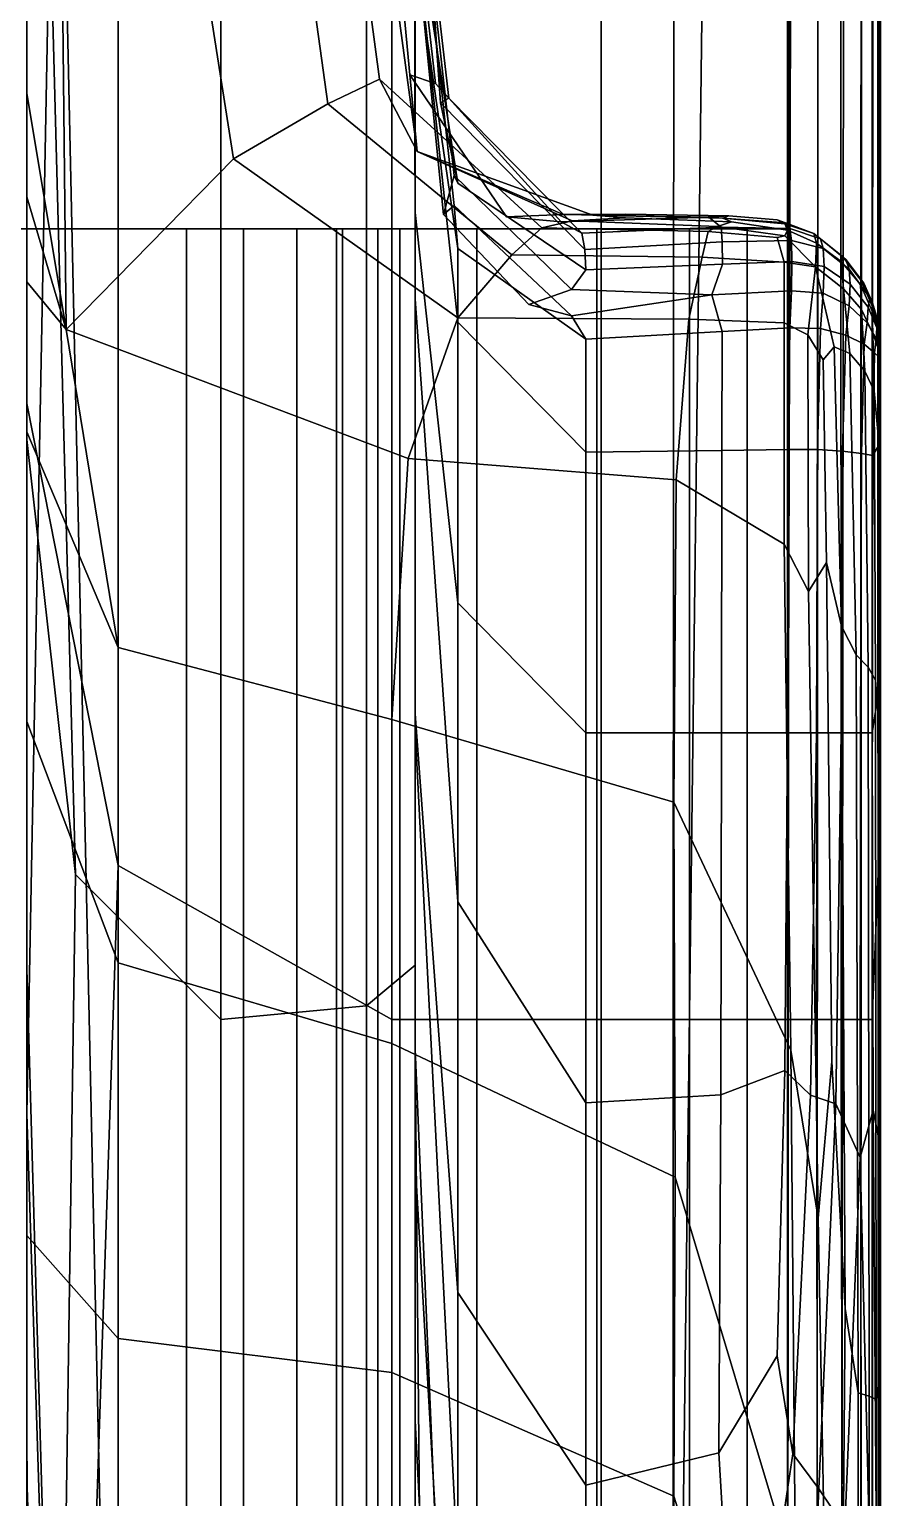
# Model space of a CAD drawing. Extents: x 0 to 405, y 0 to 52.
# Drawn here: x 402.352 to 405.094, y 13.198 to 17.926 of the extents above; entities that cross this region are included whole.
import ezdxf

# ---------------------------------------------------------------- set-up
doc = ezdxf.new("R2010")
doc.units = 0
doc.layers.add('COTAS', color=5, linetype='CONTINUOUS')

msp = doc.modelspace()

# ---------------------------------------------------------------- linework, layer by layer
at = {"layer": 'COTAS'}
for points in [[(403.5938, 17.2844, 3.1698), (403.5938, 32.2844, 3.1698), (404.1938, 32.2844, 3.1698), (404.1938, 17.2844, 3.1698)], [(403.5938, 17.2844, 3.1698), (403.5938, 32.2844, 3.1698), (404.1938, 32.2844, 3.1698), (404.1938, 17.2844, 3.1698)], [(404.7938, 17.2844, 3.1698), (404.1938, 17.2844, 3.1698), (404.1938, 32.2844, 3.1698), (404.7938, 32.2844, 3.1698)], [(404.7938, 17.2844, 3.1698), (404.1938, 17.2844, 3.1698), (404.1938, 32.2844, 3.1698), (404.7938, 32.2844, 3.1698)], [(403.5938, 16.3469, 13.0861), (403.5938, 29.7844, 13.1698), (403.5938, 29.9706, 12.1609), (403.5938, 24.144, 11.5937)], [(403.5938, 16.3469, 13.0861), (403.5938, 29.7844, 13.1698), (403.5938, 29.9706, 12.1609), (403.5938, 24.144, 11.5937)], [(404.7938, 16.3469, 13.0861), (404.7938, 24.144, 11.5937), (404.7938, 29.9706, 12.1609), (404.7938, 29.7844, 13.1698)], [(404.7938, 16.3469, 13.0861), (404.7938, 24.144, 11.5937), (404.7938, 29.9706, 12.1609), (404.7938, 29.7844, 13.1698)], [(403.5938, 12.2844, 13.1698), (404.1938, 12.2844, 13.1698), (404.1938, 29.7844, 13.1698), (403.5938, 29.7844, 13.1698)], [(403.5938, 12.2844, 13.1698), (404.1938, 12.2844, 13.1698), (404.1938, 29.7844, 13.1698), (403.5938, 29.7844, 13.1698)], [(404.7938, 12.2844, 13.1698), (404.7938, 29.7844, 13.1698), (404.1938, 29.7844, 13.1698), (404.1938, 12.2844, 13.1698)], [(404.7938, 12.2844, 13.1698), (404.7938, 29.7844, 13.1698), (404.1938, 29.7844, 13.1698), (404.1938, 12.2844, 13.1698)], [(403.5938, 16.3469, 13.0861), (403.5938, 24.144, 11.5937), (403.5938, 23.9777, 10.9008), (403.5938, 22.2669, 10.9258)], [(403.5938, 16.3469, 13.0861), (403.5938, 24.144, 11.5937), (403.5938, 23.9777, 10.9008), (403.5938, 22.2669, 10.9258)], [(404.7938, 16.3469, 13.0861), (404.7938, 22.2669, 10.9258), (404.7938, 23.9777, 10.9008), (404.7938, 24.144, 11.5937)], [(404.7938, 16.3469, 13.0861), (404.7938, 22.2669, 10.9258), (404.7938, 23.9777, 10.9008), (404.7938, 24.144, 11.5937)], [(403.5938, 19.7844, 3.1698), (403.5938, 16.1581, 8.4544), (403.5938, 21.946, 7.8649), (403.5938, 23.5451, 5.8559)], [(403.5938, 19.7844, 3.1698), (403.5938, 16.1581, 8.4544), (403.5938, 21.946, 7.8649), (403.5938, 23.5451, 5.8559)], [(403.5938, 16.3469, 13.0861), (403.5938, 22.2669, 10.9258), (403.5938, 23.4998, 10.243), (403.5938, 21.6599, 9.8619)], [(403.5938, 16.3469, 13.0861), (403.5938, 22.2669, 10.9258), (403.5938, 23.4998, 10.243), (403.5938, 21.6599, 9.8619)], [(404.7938, 19.7844, 3.1698), (404.7938, 23.5451, 5.8559), (404.7938, 21.946, 7.8649), (404.7938, 16.1581, 8.4544)], [(404.7938, 19.7844, 3.1698), (404.7938, 23.5451, 5.8559), (404.7938, 21.946, 7.8649), (404.7938, 16.1581, 8.4544)], [(404.7938, 16.3469, 13.0861), (404.7938, 21.6599, 9.8619), (404.7938, 23.4998, 10.243), (404.7938, 22.2669, 10.9258)], [(404.7938, 16.3469, 13.0861), (404.7938, 21.6599, 9.8619), (404.7938, 23.4998, 10.243), (404.7938, 22.2669, 10.9258)], [(403.5938, 16.3469, 13.0861), (403.5938, 21.6599, 9.8619), (403.5938, 21.946, 7.8649), (403.5938, 16.1581, 8.4544)], [(403.5938, 16.3469, 13.0861), (403.5938, 21.6599, 9.8619), (403.5938, 21.946, 7.8649), (403.5938, 16.1581, 8.4544)], [(404.7938, 16.3469, 13.0861), (404.7938, 16.1581, 8.4544), (404.7938, 21.946, 7.8649), (404.7938, 21.6599, 9.8619)], [(404.7938, 16.3469, 13.0861), (404.7938, 16.1581, 8.4544), (404.7938, 21.946, 7.8649), (404.7938, 21.6599, 9.8619)], [(405.0836, 20.7201, 0.1527), (405.0871, 10.4699, 0.2031), (405.067, 10.5137, 0.0698), (405.0669, 18.1492, 0.0667)], [(405.0836, 20.7201, 0.1527), (405.0938, 14.4342, 0.5198), (405.0938, 10.3386, 0.4031), (405.0871, 10.4699, 0.2031)], [(405.0836, 20.7201, 0.1527), (405.0938, 19.2342, 0.5882), (405.0938, 16.7217, 0.6365), (405.0938, 14.4342, 0.5198)], [(403.5936, 20.2902, 8.5611), (403.5938, 18.2551, 11.7101), (403.5938, 17.337, 12.1609), (403.5938, 17.0589, 11.6529)], [(403.5936, 20.2902, 8.5611), (403.5938, 17.0589, 11.6529), (403.5938, 15.7217, 11.9376), (403.5938, 15.6692, 11.2213)], [(403.5936, 20.2902, 8.5611), (403.5938, 15.6692, 11.2213), (403.5938, 14.2783, 11.1043), (403.5938, 14.6425, 10.1946)], [(403.5936, 20.2902, 8.5611), (403.5938, 14.6425, 10.1946), (403.5938, 13.445, 9.6609), (403.5938, 14.6338, 8.2843)], [(403.5936, 20.2902, 8.5611), (403.5938, 14.6338, 8.2843), (403.5938, 14.9134, 5.9631), (403.5938, 18.8321, 5.544)], [(403.5938, 19.7844, 3.1698), (403.5938, 12.2844, 3.1698), (403.5938, 10.6177, 4.8365), (403.5938, 11.5069, 5.8781)], [(403.5938, 19.7844, 3.1698), (403.5938, 11.5069, 5.8781), (403.5938, 10.841, 7.3365), (403.5938, 11.9385, 7.489)], [(403.5938, 19.7844, 3.1698), (403.5938, 11.9385, 7.489), (403.5938, 11.6743, 8.7798), (403.5938, 12.9652, 8.5157)], [(403.5938, 19.7844, 3.1698), (403.5938, 12.9652, 8.5157), (403.5938, 13.1177, 9.6132), (403.5938, 16.1581, 8.4544)], [(403.5938, 19.7844, 3.1698), (403.5938, 12.2844, 3.1698), (403.5938, 10.6177, 4.8365), (403.5938, 11.5069, 5.8781)], [(403.5938, 19.7844, 3.1698), (403.5938, 11.5069, 5.8781), (403.5938, 10.841, 7.3365), (403.5938, 11.9385, 7.489)], [(403.5938, 19.7844, 3.1698), (403.5938, 11.9385, 7.489), (403.5938, 11.6743, 8.7798), (403.5938, 12.9652, 8.5157)], [(403.5938, 19.7844, 3.1698), (403.5938, 12.9652, 8.5157), (403.5938, 13.1177, 9.6132), (403.5938, 16.1581, 8.4544)], [(404.7938, 19.7844, 3.1698), (404.7938, 16.1581, 8.4544), (404.7938, 13.1177, 9.6132), (404.7938, 12.9652, 8.5157)], [(404.7938, 19.7844, 3.1698), (404.7938, 12.9652, 8.5157), (404.7938, 11.6743, 8.7798), (404.7938, 11.9385, 7.489)], [(404.7938, 19.7844, 3.1698), (404.7938, 11.9385, 7.489), (404.7938, 10.841, 7.3365), (404.7938, 11.5069, 5.8781)], [(404.7938, 19.7844, 3.1698), (404.7938, 11.5069, 5.8781), (404.7938, 10.6177, 4.8365), (404.7938, 12.2844, 3.1698)], [(404.7938, 19.7844, 3.1698), (404.7938, 16.1581, 8.4544), (404.7938, 13.1177, 9.6132), (404.7938, 12.9652, 8.5157)], [(404.7938, 19.7844, 3.1698), (404.7938, 12.9652, 8.5157), (404.7938, 11.6743, 8.7798), (404.7938, 11.9385, 7.489)], [(404.7938, 19.7844, 3.1698), (404.7938, 11.9385, 7.489), (404.7938, 10.841, 7.3365), (404.7938, 11.5069, 5.8781)], [(404.7938, 19.7844, 3.1698), (404.7938, 11.5069, 5.8781), (404.7938, 10.6177, 4.8365), (404.7938, 12.2844, 3.1698)], [(403.6758, 17.6899, 13.3484), (403.5914, 18.938, 11.3232), (403.5844, 19.568, 10.4125), (403.5722, 19.1638, 11.127)], [(402.4397, 19.5093, -0.0621), (402.3438, 14.4342, 0.5198), (402.3438, 16.7217, 0.7698), (402.3438, 19.2175, 0.6504)], [(402.4397, 19.5093, -0.0621), (402.6375, 10.4699, -0.1052), (402.3438, 10.3386, 0.2698), (402.3438, 14.4342, 0.5198)], [(402.4397, 19.5093, -0.0621), (403.5188, 18.1697, -0.2235), (403.5188, 10.5137, -0.2302), (402.6375, 10.4699, -0.1052)], [(402.6375, 18.5535, 1.1212), (402.3438, 19.2175, 0.6504), (402.3438, 16.7217, 0.7698), (402.6375, 15.2342, 1.1448)], [(405.0894, 18.9113, 0.8513), (405.0871, 15.2342, 0.8365), (405.0938, 16.7217, 0.6365), (405.0938, 19.2342, 0.5882)], [(402.3948, 19.1705, 3.3423), (402.5, 15.2052, 3.3289), (402.3438, 16.6058, 3.8061), (402.3438, 18.4186, 3.8382)], [(402.3948, 19.1705, 3.3423), (402.9688, 18.4009, 3.1631), (402.9688, 14.7384, 3.1698), (402.5, 15.2052, 3.3289)], [(403.3127, 17.6868, 14.0403), (403.479, 17.7659, 13.871), (403.2896, 19.185, 11.6289), (403.1115, 19.1434, 11.7319)], [(403.6013, 17.5336, 14.1636), (403.377, 19.1864, 11.5642), (403.2896, 19.185, 11.6289), (403.479, 17.7659, 13.871)], [(403.6013, 17.5336, 14.1636), (403.5774, 17.7804, 13.6676), (403.4477, 19.1662, 11.5076), (403.377, 19.1864, 11.5642)], [(403.6596, 17.7526, 13.5963), (403.5031, 19.1269, 11.4546), (403.4477, 19.1662, 11.5076), (403.5774, 17.7804, 13.6676)], [(403.6758, 17.6899, 13.3484), (403.5722, 19.1638, 11.127), (403.5449, 19.0714, 11.4011), (403.7033, 17.7051, 13.5164)], [(403.3127, 17.6868, 14.0403), (403.1115, 19.1434, 11.7319), (402.7688, 19.0431, 11.9034), (403.0094, 17.5091, 14.3369)], [(403.6596, 17.7526, 13.5963), (403.7033, 17.7051, 13.5164), (403.5449, 19.0714, 11.4011), (403.5031, 19.1269, 11.4546)], [(404.5312, 19.0857, -0.2177), (404.425, 10.5137, -0.2235), (403.5188, 10.5137, -0.2302), (403.5188, 18.1697, -0.2235)], [(404.5312, 19.0857, -0.2177), (404.7977, 18.156, -0.2011), (404.7938, 10.5137, -0.2034), (404.425, 10.5137, -0.2235)], [(404.8928, 19.0766, -0.1629), (404.8871, 10.5137, -0.165), (404.7938, 10.5137, -0.2034), (404.7977, 18.156, -0.2011)], [(404.8928, 19.0766, -0.1629), (404.9737, 18.1545, -0.0943), (404.967, 10.5137, -0.1034), (404.8871, 10.5137, -0.165)], [(402.47, 16.9602, 14.8233), (403.0094, 17.5091, 14.3369), (402.7688, 19.0431, 11.9034), (402.45, 18.8698, 11.9654)], [(403.6758, 17.6899, 13.3484), (403.7313, 17.4315, 13.6175), (403.5938, 18.3155, 12.2284), (403.5914, 18.938, 11.3232)], [(402.47, 16.9602, 14.8233), (402.45, 18.8698, 11.9654), (402.3438, 18.6095, 11.7396), (402.3438, 17.7204, 12.7164)], [(405.0894, 18.9113, 0.8513), (405.0687, 18.3129, 0.9683), (405.067, 14.7384, 0.9698), (405.0871, 15.2342, 0.8365)], [(403.4375, 18.5087, 3.7583), (403.5938, 18.8321, 5.544), (403.5938, 14.9134, 5.9631), (403.4375, 14.7821, 3.8681)], [(405.0305, 18.7523, 1.0696), (404.9656, 18.3095, 1.1465), (404.967, 14.7384, 1.143), (405.0286, 14.7384, 1.0631)], [(405.0305, 18.7523, 1.0696), (405.0286, 14.7384, 1.0631), (405.067, 14.7384, 0.9698), (405.0687, 18.3129, 0.9683)], [(402.6375, 18.5535, 1.1212), (402.6375, 15.2342, 1.1448), (403.5188, 14.7384, 1.2698), (403.5188, 18.3321, 1.2782)], [(403.7198, 17.4555, 13.4672), (403.5938, 18.581, 11.7481), (403.5938, 18.3155, 12.2284), (403.7313, 17.4315, 13.6175)], [(403.7198, 17.4555, 13.4672), (403.6854, 17.3303, 13.5563), (403.5938, 18.2422, 12.1874), (403.5938, 18.581, 11.7481)], [(403.4375, 18.5087, 3.7583), (403.4375, 14.7821, 3.8681), (402.9688, 14.7384, 3.1698), (402.9688, 18.4009, 3.1631)], [(403.7198, 17.3587, 13.4271), (403.5938, 18.5129, 11.7207), (403.5938, 18.2422, 12.1874), (403.6854, 17.3303, 13.5563)], [(403.7198, 17.3587, 13.4271), (403.7313, 17.2209, 13.5281), (403.5938, 18.161, 12.1663), (403.5938, 18.5129, 11.7207)], [(404.4277, 18.3344, 1.2716), (403.5188, 18.3321, 1.2782), (403.5188, 14.7384, 1.2698), (404.425, 14.7384, 1.2631)], [(404.4277, 18.3344, 1.2716), (404.425, 14.7384, 1.2631), (404.7938, 14.7384, 1.243), (404.8045, 18.3413, 1.2521)], [(404.893, 18.3196, 1.2058), (404.8045, 18.3413, 1.2521), (404.7938, 14.7384, 1.243), (404.8871, 14.7384, 1.2046)], [(404.893, 18.3196, 1.2058), (404.8871, 14.7384, 1.2046), (404.967, 14.7384, 1.143), (404.9656, 18.3095, 1.1465)], [(403.7313, 16.9833, 13.4072), (403.5938, 18.2551, 11.7101), (403.5938, 18.161, 12.1663), (403.7313, 17.2209, 13.5281)], [(403.7313, 16.9833, 13.4072), (403.7313, 16.0802, 13.5176), (403.5938, 17.337, 12.1609), (403.5938, 18.2551, 11.7101)], [(405.0318, 18.1516, -0.0181), (405.0286, 10.5137, -0.0235), (404.967, 10.5137, -0.1034), (404.9737, 18.1545, -0.0943)], [(405.0318, 18.1516, -0.0181), (405.0669, 18.1492, 0.0667), (405.067, 10.5137, 0.0698), (405.0286, 10.5137, -0.0235)], [(403.6013, 17.5336, 14.1636), (404.0712, 17.3306, 14.4622), (403.889, 17.3225, 14.4082), (403.5774, 17.7804, 13.6676)], [(403.6596, 17.7526, 13.5963), (403.5774, 17.7804, 13.6676), (403.889, 17.3225, 14.4082), (404.0643, 17.3064, 14.3584)], [(403.3127, 17.6868, 14.0403), (403.9054, 17.1998, 14.8174), (404.0028, 17.2871, 14.6489), (403.479, 17.7659, 13.871)], [(403.6013, 17.5336, 14.1636), (403.479, 17.7659, 13.871), (404.0028, 17.2871, 14.6489), (404.0997, 17.3102, 14.5834)], [(403.6596, 17.7526, 13.5963), (404.0643, 17.3064, 14.3584), (404.1312, 17.2701, 14.2708), (403.7033, 17.7051, 13.5164)], [(402.47, 16.9602, 14.8233), (402.3438, 17.7204, 12.7164), (402.3438, 17.5322, 12.5658), (402.3438, 17.3867, 12.9727)], [(403.3127, 17.6868, 14.0403), (403.0094, 17.5091, 14.3369), (403.7313, 16.9978, 15.1481), (403.9054, 17.1998, 14.8174)], [(403.6758, 17.6899, 13.3484), (403.7033, 17.7051, 13.5164), (404.1312, 17.2701, 14.2708), (404.1406, 17.2175, 14.1747)], [(403.6758, 17.6899, 13.3484), (404.1406, 17.2175, 14.1747), (404.1438, 17.1524, 14.0996), (403.7313, 17.4315, 13.6175)], [(402.47, 16.9602, 14.8233), (403.5719, 16.5446, 15.5289), (403.7313, 16.9978, 15.1481), (403.0094, 17.5091, 14.3369)], [(403.6013, 17.5336, 14.1636), (404.0997, 17.3102, 14.5834), (404.2724, 17.3198, 14.5619), (404.1671, 17.3277, 14.5239)], [(403.6013, 17.5336, 14.1636), (404.1671, 17.3277, 14.5239), (404.2724, 17.3314, 14.5009), (404.0712, 17.3306, 14.4622)], [(403.7198, 17.4555, 13.4672), (404.0979, 17.0889, 14.0471), (403.9604, 17.0408, 14.0186), (403.6854, 17.3303, 13.5563)], [(403.7198, 17.4555, 13.4672), (403.7313, 17.4315, 13.6175), (404.1438, 17.1524, 14.0996), (404.0979, 17.0889, 14.0471)], [(402.47, 16.9602, 14.8233), (402.3438, 17.3867, 12.9727), (402.3438, 17.4195, 12.628), (402.3438, 17.1129, 13.2193)], [(403.7198, 17.3587, 13.4271), (403.6854, 17.3303, 13.5563), (403.9604, 17.0408, 14.0186), (404.0979, 17.0034, 14.008)], [(403.7198, 17.3587, 13.4271), (404.0979, 17.0034, 14.008), (404.1438, 16.9283, 13.9906), (403.7313, 17.2209, 13.5281)], [(403.7313, 15.1165, 13.3278), (403.5938, 17.0589, 11.6529), (403.5938, 17.337, 12.1609), (403.7313, 16.0802, 13.5176)], [(404.5406, 17.3217, 14.4449), (404.0643, 17.3064, 14.3584), (403.889, 17.3225, 14.4082), (404.0712, 17.3306, 14.4622)], [(404.5682, 17.2917, 14.638), (404.0997, 17.3102, 14.5834), (404.0028, 17.2871, 14.6489), (404.5377, 17.275, 14.6843)], [(404.5406, 17.3217, 14.4449), (404.5799, 17.2891, 14.3373), (404.1312, 17.2701, 14.2708), (404.0643, 17.3064, 14.3584)], [(404.5406, 17.3217, 14.4449), (404.0712, 17.3306, 14.4622), (404.2724, 17.3314, 14.5009), (404.6051, 17.3262, 14.5086)], [(404.5682, 17.2917, 14.638), (404.6134, 17.3061, 14.594), (404.2724, 17.3198, 14.5619), (404.0997, 17.3102, 14.5834)], [(404.585, 17.3186, 14.5455), (404.6051, 17.3262, 14.5086), (404.2724, 17.3314, 14.5009), (404.1671, 17.3277, 14.5239)], [(404.585, 17.3186, 14.5455), (404.1671, 17.3277, 14.5239), (404.2724, 17.3198, 14.5619), (404.6134, 17.3061, 14.594)], [(404.5406, 17.3217, 14.4449), (404.6051, 17.3262, 14.5086), (404.7604, 17.3135, 14.5009), (404.7872, 17.3033, 14.4573)], [(404.5406, 17.3217, 14.4449), (404.7872, 17.3033, 14.4573), (404.8009, 17.2846, 14.3887), (404.5799, 17.2891, 14.3373)], [(404.5682, 17.2917, 14.638), (404.7854, 17.2618, 14.6646), (404.7938, 17.2794, 14.5984), (404.6134, 17.3061, 14.594)], [(404.585, 17.3186, 14.5455), (404.7854, 17.2998, 14.533), (404.7604, 17.3135, 14.5009), (404.6051, 17.3262, 14.5086)], [(404.585, 17.3186, 14.5455), (404.6134, 17.3061, 14.594), (404.7938, 17.2794, 14.5984), (404.7854, 17.2998, 14.533)], [(404.8781, 17.2686, 14.486), (404.7872, 17.3033, 14.4573), (404.7604, 17.3135, 14.5009), (404.7854, 17.2998, 14.533)], [(402.8572, 17.2844, 1.2332), (402.8572, 12.2844, 1.2332), (393.2255, 12.2844, 1.2332), (393.2255, 17.2844, 1.2332)], [(402.8572, 17.2844, 2.4332), (393.2255, 17.2844, 2.4332), (393.2255, 12.2844, 2.4332), (402.8572, 12.2844, 2.4332)], [(402.8572, 17.2844, 2.4332), (393.2255, 17.2844, 2.4332), (393.2255, 12.2844, 2.4332), (402.8572, 12.2844, 2.4332)], [(402.8572, 17.2844, 1.2332), (402.8572, 12.2844, 1.2332), (393.2255, 12.2844, 1.2332), (393.2255, 17.2844, 1.2332)], [(400.4953, 17.2844, 2.4455), (403.0413, 17.2844, 2.4825), (403.1913, 17.2844, 1.9227), (400.5328, 17.2844, 1.8556)], [(400.4953, 17.2844, 2.4455), (403.0413, 17.2844, 2.4825), (403.1913, 17.2844, 1.9227), (400.5328, 17.2844, 1.8556)], [(400.5703, 17.2844, 1.2656), (400.5328, 17.2844, 1.8556), (403.1913, 17.2844, 1.9227), (403.3413, 17.2844, 1.3629)], [(400.5703, 17.2844, 1.2656), (400.5328, 17.2844, 1.8556), (403.1913, 17.2844, 1.9227), (403.3413, 17.2844, 1.3629)], [(402.8572, 17.2844, 1.2332), (403.3413, 17.2844, 1.3629), (403.3413, 12.2844, 1.3629), (402.8572, 12.2844, 1.2332)], [(402.8572, 17.2844, 2.4332), (402.8572, 12.2844, 2.4332), (403.0413, 12.2844, 2.4825), (403.0413, 17.2844, 2.4825)], [(403.2131, 17.2844, 2.5532), (403.5031, 17.2844, 2.051), (403.1913, 17.2844, 1.9227), (403.0413, 17.2844, 2.4825)], [(403.2131, 17.2844, 2.5532), (403.5031, 17.2844, 2.051), (403.1913, 17.2844, 1.9227), (403.0413, 17.2844, 2.4825)], [(403.2131, 17.2844, 2.5532), (403.0413, 17.2844, 2.4825), (403.0413, 12.2844, 2.4825), (403.2131, 12.2844, 2.5532)], [(403.793, 17.2844, 1.5488), (403.3413, 17.2844, 1.3629), (403.1913, 17.2844, 1.9227), (403.5031, 17.2844, 2.051)], [(403.793, 17.2844, 1.5488), (403.3413, 17.2844, 1.3629), (403.1913, 17.2844, 1.9227), (403.5031, 17.2844, 2.051)], [(403.2131, 17.2844, 2.5532), (403.3603, 17.2844, 2.6667), (403.7701, 17.2844, 2.2569), (403.5031, 17.2844, 2.051)], [(403.2131, 17.2844, 2.5532), (403.3603, 17.2844, 2.6667), (403.7701, 17.2844, 2.2569), (403.5031, 17.2844, 2.051)], [(403.2131, 17.2844, 2.5532), (403.2131, 12.2844, 2.5532), (403.3603, 12.2844, 2.6667), (403.3603, 17.2844, 2.6667)], [(403.793, 17.2844, 1.5488), (403.793, 12.2844, 1.5488), (403.3413, 12.2844, 1.3629), (403.3413, 17.2844, 1.3629)], [(403.4737, 17.2844, 2.8138), (403.9759, 17.2844, 2.5239), (403.7701, 17.2844, 2.2569), (403.3603, 17.2844, 2.6667)], [(403.4737, 17.2844, 2.8138), (403.9759, 17.2844, 2.5239), (403.7701, 17.2844, 2.2569), (403.3603, 17.2844, 2.6667)], [(403.4737, 17.2844, 2.8138), (403.3603, 17.2844, 2.6667), (403.3603, 12.2844, 2.6667), (403.4737, 12.2844, 2.8138)], [(403.4737, 17.2844, 2.8138), (403.5444, 17.2844, 2.9856), (404.1042, 17.2844, 2.8356), (403.9759, 17.2844, 2.5239)], [(403.4737, 17.2844, 2.8138), (403.5444, 17.2844, 2.9856), (404.1042, 17.2844, 2.8356), (403.9759, 17.2844, 2.5239)], [(403.4737, 17.2844, 2.8138), (403.4737, 12.2844, 2.8138), (403.5444, 12.2844, 2.9856), (403.5444, 17.2844, 2.9856)], [(403.793, 17.2844, 1.5488), (403.5031, 17.2844, 2.051), (403.7701, 17.2844, 2.2569), (404.1799, 17.2844, 1.8471)], [(403.793, 17.2844, 1.5488), (403.5031, 17.2844, 2.051), (403.7701, 17.2844, 2.2569), (404.1799, 17.2844, 1.8471)], [(403.5938, 17.2844, 3.1698), (404.1938, 17.2844, 3.1698), (404.1042, 17.2844, 2.8356), (403.5444, 17.2844, 2.9856)], [(403.5938, 17.2844, 3.1698), (404.1938, 17.2844, 3.1698), (404.1042, 17.2844, 2.8356), (403.5444, 17.2844, 2.9856)], [(403.5938, 17.2844, 3.1698), (403.5444, 17.2844, 2.9856), (403.5444, 12.2844, 2.9856), (403.5938, 12.2844, 3.1698)], [(404.4781, 17.2844, 2.2339), (404.1799, 17.2844, 1.8471), (403.7701, 17.2844, 2.2569), (403.9759, 17.2844, 2.5239)], [(404.4781, 17.2844, 2.2339), (404.1799, 17.2844, 1.8471), (403.7701, 17.2844, 2.2569), (403.9759, 17.2844, 2.5239)], [(403.793, 17.2844, 1.5488), (404.1799, 17.2844, 1.8471), (404.1799, 12.2844, 1.8471), (403.793, 12.2844, 1.5488)], [(404.5189, 17.193, 14.8237), (404.5377, 17.275, 14.6843), (404.0028, 17.2871, 14.6489), (403.9054, 17.1998, 14.8174)], [(404.4781, 17.2844, 2.2339), (403.9759, 17.2844, 2.5239), (404.1042, 17.2844, 2.8356), (404.664, 17.2844, 2.6856)], [(404.4781, 17.2844, 2.2339), (403.9759, 17.2844, 2.5239), (404.1042, 17.2844, 2.8356), (404.664, 17.2844, 2.6856)], [(404.7938, 17.2844, 3.1698), (404.664, 17.2844, 2.6856), (404.1042, 17.2844, 2.8356), (404.1938, 17.2844, 3.1698)], [(404.7938, 17.2844, 3.1698), (404.664, 17.2844, 2.6856), (404.1042, 17.2844, 2.8356), (404.1938, 17.2844, 3.1698)], [(404.5836, 17.2425, 14.2329), (404.1406, 17.2175, 14.1747), (404.1312, 17.2701, 14.2708), (404.5799, 17.2891, 14.3373)], [(404.4781, 17.2844, 2.2339), (404.4781, 12.2844, 2.2339), (404.1799, 12.2844, 1.8471), (404.1799, 17.2844, 1.8471)], [(404.4781, 17.2844, 2.2339), (404.664, 17.2844, 2.6856), (404.664, 12.2844, 2.6856), (404.4781, 12.2844, 2.2339)], [(404.5189, 17.193, 14.8237), (404.7827, 17.1766, 14.8194), (404.7604, 17.2562, 14.6991), (404.5377, 17.275, 14.6843)], [(404.5682, 17.2917, 14.638), (404.5377, 17.275, 14.6843), (404.7604, 17.2562, 14.6991), (404.7854, 17.2618, 14.6646)], [(404.5836, 17.2425, 14.2329), (404.5799, 17.2891, 14.3373), (404.8009, 17.2846, 14.3887), (404.8062, 17.2468, 14.3006)], [(404.7938, 17.2844, 3.1698), (404.7938, 12.2844, 3.1698), (404.664, 12.2844, 2.6856), (404.664, 17.2844, 2.6856)], [(404.8836, 17.1618, 14.7707), (404.7854, 17.2618, 14.6646), (404.7604, 17.2562, 14.6991), (404.7827, 17.1766, 14.8194)], [(404.8781, 17.2686, 14.486), (404.7854, 17.2998, 14.533), (404.7938, 17.2794, 14.5984), (404.8871, 17.2377, 14.5863)], [(404.8836, 17.1618, 14.7707), (404.8871, 17.2377, 14.5863), (404.7938, 17.2794, 14.5984), (404.7854, 17.2618, 14.6646)], [(404.8781, 17.2686, 14.486), (404.8995, 17.2517, 14.4237), (404.8009, 17.2846, 14.3887), (404.7872, 17.3033, 14.4573)], [(404.9089, 17.2207, 14.3602), (404.8062, 17.2468, 14.3006), (404.8009, 17.2846, 14.3887), (404.8995, 17.2517, 14.4237)], [(404.8781, 17.2686, 14.486), (404.8871, 17.2377, 14.5863), (404.967, 17.1787, 14.5693), (404.9705, 17.1947, 14.4874)], [(404.8781, 17.2686, 14.486), (404.9705, 17.1947, 14.4874), (404.9812, 17.1852, 14.4408), (404.8995, 17.2517, 14.4237)], [(403.7313, 16.9833, 13.4072), (403.7313, 17.2209, 13.5281), (404.1438, 16.9283, 13.9906), (404.1438, 16.5645, 13.975)], [(404.5836, 17.2425, 14.2329), (404.5848, 17.1708, 14.1387), (404.1438, 17.1524, 14.0996), (404.1406, 17.2175, 14.1747)], [(404.5836, 17.2425, 14.2329), (404.8062, 17.2468, 14.3006), (404.808, 17.1793, 14.1984), (404.5848, 17.1708, 14.1387)], [(404.9089, 17.2207, 14.3602), (404.912, 17.1627, 14.2621), (404.808, 17.1793, 14.1984), (404.8062, 17.2468, 14.3006)], [(404.8836, 17.1618, 14.7707), (404.9739, 17.0903, 14.7363), (404.967, 17.1787, 14.5693), (404.8871, 17.2377, 14.5863)], [(404.9089, 17.2207, 14.3602), (404.8995, 17.2517, 14.4237), (404.9812, 17.1852, 14.4408), (404.9919, 17.1542, 14.3944)], [(404.9089, 17.2207, 14.3602), (404.9919, 17.1542, 14.3944), (404.9955, 17.1059, 14.313), (404.912, 17.1627, 14.2621)], [(404.5189, 17.193, 14.8237), (403.9054, 17.1998, 14.8174), (403.7313, 16.9978, 15.1481), (404.4754, 16.9936, 15.1446)], [(404.5504, 17.0712, 14.0501), (404.0979, 17.0889, 14.0471), (404.1438, 17.1524, 14.0996), (404.5848, 17.1708, 14.1387)], [(404.5189, 17.193, 14.8237), (404.4754, 16.9936, 15.1446), (404.783, 16.9811, 15.1344), (404.7827, 17.1766, 14.8194)], [(404.5504, 17.0712, 14.0501), (404.5848, 17.1708, 14.1387), (404.808, 17.1793, 14.1984), (404.8062, 17.0847, 14.1049)], [(404.8836, 17.1618, 14.7707), (404.7827, 17.1766, 14.8194), (404.783, 16.9811, 15.1344), (404.8589, 16.9431, 15.1524)], [(404.9089, 17.077, 14.1616), (404.8062, 17.0847, 14.1049), (404.808, 17.1793, 14.1984), (404.912, 17.1627, 14.2621)], [(405.0313, 17.1172, 14.4841), (404.9705, 17.1947, 14.4874), (404.967, 17.1787, 14.5693), (405.0286, 17.105, 14.548)], [(405.0322, 17.024, 14.6974), (405.0286, 17.105, 14.548), (404.967, 17.1787, 14.5693), (404.9739, 17.0903, 14.7363)], [(405.0313, 17.1172, 14.4841), (405.0395, 17.1088, 14.4487), (404.9812, 17.1852, 14.4408), (404.9705, 17.1947, 14.4874)], [(405.0585, 17.0623, 14.4198), (404.9919, 17.1542, 14.3944), (404.9812, 17.1852, 14.4408), (405.0395, 17.1088, 14.4487)], [(404.8836, 17.1618, 14.7707), (404.8589, 16.9431, 15.1524), (404.9082, 16.8622, 15.234), (404.9443, 16.9036, 15.1102)], [(404.8836, 17.1618, 14.7707), (404.9443, 16.9036, 15.1102), (404.9948, 16.8824, 15.0382), (404.9739, 17.0903, 14.7363)], [(404.9089, 17.077, 14.1616), (404.912, 17.1627, 14.2621), (404.9955, 17.1059, 14.313), (404.9919, 17.0362, 14.2242)], [(405.0585, 17.0623, 14.4198), (405.0536, 17.0323, 14.3518), (404.9955, 17.1059, 14.313), (404.9919, 17.1542, 14.3944)], [(405.0313, 17.1172, 14.4841), (405.0286, 17.105, 14.548), (405.067, 17.0189, 14.5231), (405.0671, 17.0334, 14.4797)], [(405.0313, 17.1172, 14.4841), (405.0671, 17.0334, 14.4797), (405.0676, 17.0461, 14.456), (405.0395, 17.1088, 14.4487)], [(402.47, 16.9602, 14.8233), (402.3438, 17.1129, 13.2193), (402.3438, 16.6304, 13.5023), (402.6375, 15.9355, 15.2618)], [(404.5504, 17.0712, 14.0501), (404.0979, 17.0034, 14.008), (403.9604, 17.0408, 14.0186), (404.0979, 17.0889, 14.0471)], [(404.5504, 17.0712, 14.0501), (404.583, 16.9531, 14.01), (404.1438, 16.9283, 13.9906), (404.0979, 17.0034, 14.008)], [(404.5504, 17.0712, 14.0501), (404.8062, 17.0847, 14.1049), (404.8009, 16.9656, 14.0429), (404.583, 16.9531, 14.01)], [(404.9089, 17.077, 14.1616), (404.8995, 16.9628, 14.0908), (404.8009, 16.9656, 14.0429), (404.8062, 17.0847, 14.1049)], [(404.9089, 17.077, 14.1616), (404.9919, 17.0362, 14.2242), (404.9812, 16.9415, 14.1554), (404.8995, 16.9628, 14.0908)], [(405.0322, 17.024, 14.6974), (404.9739, 17.0903, 14.7363), (404.9948, 16.8824, 15.0382), (405.0432, 16.8262, 14.9894)], [(405.0505, 16.9812, 14.2854), (404.9919, 17.0362, 14.2242), (404.9955, 17.1059, 14.313), (405.0536, 17.0323, 14.3518)], [(405.0322, 17.024, 14.6974), (405.0685, 16.9471, 14.6527), (405.067, 17.0189, 14.5231), (405.0286, 17.105, 14.548)], [(405.0585, 17.0623, 14.4198), (405.0395, 17.1088, 14.4487), (405.0676, 17.0461, 14.456), (405.0789, 17.0063, 14.4483)], [(403.7313, 15.1165, 13.3278), (403.7313, 13.8592, 13.2106), (403.5938, 15.7217, 11.9376), (403.5938, 17.0589, 11.6529)], [(405.0505, 16.9812, 14.2854), (405.0411, 16.9122, 14.2285), (404.9812, 16.9415, 14.1554), (404.9919, 17.0362, 14.2242)], [(405.0322, 17.024, 14.6974), (405.0432, 16.8262, 14.9894), (405.0731, 16.7628, 14.9348), (405.0685, 16.9471, 14.6527)], [(405.0505, 16.9812, 14.2854), (405.0536, 17.0323, 14.3518), (405.0813, 16.9657, 14.3795), (405.0795, 16.9308, 14.3379)], [(405.0585, 17.0623, 14.4198), (405.0823, 16.9828, 14.4167), (405.0813, 16.9657, 14.3795), (405.0536, 17.0323, 14.3518)], [(405.0585, 17.0623, 14.4198), (405.0789, 17.0063, 14.4483), (405.0855, 16.975, 14.4393), (405.0823, 16.9828, 14.4167)], [(405.085, 16.9677, 14.468), (405.0671, 17.0334, 14.4797), (405.067, 17.0189, 14.5231), (405.0871, 16.9492, 14.4967)], [(405.085, 16.9677, 14.468), (405.0789, 17.0063, 14.4483), (405.0676, 17.0461, 14.456), (405.0671, 17.0334, 14.4797)], [(404.4356, 16.4757, 15.525), (404.4754, 16.9936, 15.1446), (403.7313, 16.9978, 15.1481), (403.5719, 16.5446, 15.5289)], [(403.7313, 16.9833, 13.4072), (404.1438, 16.5645, 13.975), (404.1438, 15.6613, 13.9698), (403.7313, 16.0802, 13.5176)], [(404.4356, 16.4757, 15.525), (404.7828, 16.269, 15.5132), (404.783, 16.9811, 15.1344), (404.4754, 16.9936, 15.1446)], [(404.8613, 16.1164, 15.4967), (404.8589, 16.9431, 15.1524), (404.783, 16.9811, 15.1344), (404.7828, 16.269, 15.5132)], [(405.0505, 16.9812, 14.2854), (405.0795, 16.9308, 14.3379), (405.0741, 16.8852, 14.3024), (405.0411, 16.9122, 14.2285)], [(405.091, 16.885, 14.5411), (405.0871, 16.9492, 14.4967), (405.067, 17.0189, 14.5231), (405.0685, 16.9471, 14.6527)], [(405.085, 16.9677, 14.468), (405.0917, 16.9387, 14.4499), (405.0855, 16.975, 14.4393), (405.0789, 17.0063, 14.4483)], [(405.0909, 16.9342, 14.4309), (405.0907, 16.9197, 14.4061), (405.0813, 16.9657, 14.3795), (405.0823, 16.9828, 14.4167)], [(405.0909, 16.9342, 14.4309), (405.0823, 16.9828, 14.4167), (405.0855, 16.975, 14.4393), (405.0917, 16.9387, 14.4499)], [(402.47, 16.9602, 14.8233), (402.6375, 15.9355, 15.2618), (403.5188, 15.7039, 15.8484), (403.5719, 16.5446, 15.5289)], [(404.5817, 16.5707, 13.9849), (404.1438, 16.5645, 13.975), (404.1438, 16.9283, 13.9906), (404.583, 16.9531, 14.01)], [(404.5817, 16.5707, 13.9849), (404.583, 16.9531, 14.01), (404.8009, 16.9656, 14.0429), (404.7955, 16.5739, 14.0082)], [(404.8902, 16.5732, 14.0489), (404.7955, 16.5739, 14.0082), (404.8009, 16.9656, 14.0429), (404.8995, 16.9628, 14.0908)], [(404.8613, 16.1164, 15.4967), (404.9189, 16.2099, 15.479), (404.9082, 16.8622, 15.234), (404.8589, 16.9431, 15.1524)], [(404.8902, 16.5732, 14.0489), (404.8995, 16.9628, 14.0908), (404.9812, 16.9415, 14.1554), (404.9705, 16.5679, 14.1113)], [(405.0317, 16.5605, 14.1895), (404.9705, 16.5679, 14.1113), (404.9812, 16.9415, 14.1554), (405.0411, 16.9122, 14.2285)], [(405.091, 16.885, 14.5411), (405.0685, 16.9471, 14.6527), (405.0731, 16.7628, 14.9348), (405.0886, 16.5831, 14.8282)], [(405.0902, 16.8984, 14.3884), (405.0889, 16.8707, 14.3702), (405.0741, 16.8852, 14.3024), (405.0795, 16.9308, 14.3379)], [(405.0902, 16.8984, 14.3884), (405.0795, 16.9308, 14.3379), (405.0813, 16.9657, 14.3795), (405.0907, 16.9197, 14.4061)], [(405.085, 16.9677, 14.468), (405.0871, 16.9492, 14.4967), (405.0938, 16.9247, 14.4709), (405.0917, 16.9387, 14.4499)], [(405.091, 16.885, 14.5411), (405.0938, 16.9181, 14.464), (405.0938, 16.9247, 14.4709), (405.0871, 16.9492, 14.4967)], [(405.0909, 16.9342, 14.4309), (405.0938, 16.9181, 14.464), (405.0938, 16.908, 14.442), (405.0907, 16.9197, 14.4061)], [(405.0909, 16.9342, 14.4309), (405.0917, 16.9387, 14.4499), (405.0938, 16.9247, 14.4709), (405.0938, 16.9181, 14.464)], [(404.9682, 16.0049, 15.4387), (404.9443, 16.9036, 15.1102), (404.9082, 16.8622, 15.234), (404.9189, 16.2099, 15.479)], [(404.9682, 16.0049, 15.4387), (405.0154, 15.9119, 15.3903), (404.9948, 16.8824, 15.0382), (404.9443, 16.9036, 15.1102)], [(405.054, 15.873, 15.3356), (405.0432, 16.8262, 14.9894), (404.9948, 16.8824, 15.0382), (405.0154, 15.9119, 15.3903)], [(405.0317, 16.5605, 14.1895), (405.0411, 16.9122, 14.2285), (405.0741, 16.8852, 14.3024), (405.0688, 16.5538, 14.2779)], [(405.0875, 16.5878, 14.3766), (405.0688, 16.5538, 14.2779), (405.0741, 16.8852, 14.3024), (405.0889, 16.8707, 14.3702)], [(405.091, 16.885, 14.5411), (405.0886, 16.5831, 14.8282), (405.0938, 16.1785, 14.6236), (405.0938, 16.7027, 14.4855)], [(405.0902, 16.8984, 14.3884), (405.0938, 16.8976, 14.4434), (405.0938, 16.8791, 14.4254), (405.0889, 16.8707, 14.3702)], [(405.0902, 16.8984, 14.3884), (405.0907, 16.9197, 14.4061), (405.0938, 16.908, 14.442), (405.0938, 16.8976, 14.4434)], [(405.091, 16.885, 14.5411), (405.0938, 16.8976, 14.4434), (405.0938, 16.908, 14.442), (405.0938, 16.9181, 14.464)], [(405.091, 16.885, 14.5411), (405.0938, 16.7027, 14.4855), (405.0938, 16.8791, 14.4254), (405.0938, 16.8976, 14.4434)], [(405.0875, 16.5878, 14.3766), (405.0889, 16.8707, 14.3702), (405.0938, 16.8791, 14.4254), (405.0938, 16.7027, 14.4855)], [(405.054, 15.873, 15.3356), (405.0776, 15.8303, 15.2761), (405.0731, 16.7628, 14.9348), (405.0432, 16.8262, 14.9894)], [(405.0897, 15.6612, 15.136), (405.0886, 16.5831, 14.8282), (405.0731, 16.7628, 14.9348), (405.0776, 15.8303, 15.2761)], [(402.4743, 10.3516, 1.1482), (402.6375, 15.2342, 1.1448), (402.3438, 16.7217, 0.7698), (402.3438, 14.4342, 0.5198)], [(405.09, 10.7224, 0.7999), (405.0938, 14.4342, 0.5198), (405.0938, 16.7217, 0.6365), (405.0871, 15.2342, 0.8365)], [(405.0875, 16.5878, 14.3766), (405.0938, 16.7027, 14.4855), (405.0938, 16.1785, 14.6236), (405.0871, 15.7906, 14.4082)], [(402.6375, 14.9202, 15.4576), (402.6375, 15.9355, 15.2618), (402.3438, 16.6304, 13.5023), (402.3438, 15.698, 13.5571)], [(402.4438, 11.3779, 3.4617), (402.3438, 14.9011, 4.0008), (402.3438, 16.6058, 3.8061), (402.5, 15.2052, 3.3289)], [(404.5817, 16.5707, 13.9849), (404.5813, 15.6613, 13.9765), (404.1438, 15.6613, 13.9698), (404.1438, 16.5645, 13.975)], [(404.5817, 16.5707, 13.9849), (404.7955, 16.5739, 14.0082), (404.7938, 15.6613, 13.9966), (404.5813, 15.6613, 13.9765)], [(404.8902, 16.5732, 14.0489), (404.8871, 15.6613, 14.035), (404.7938, 15.6613, 13.9966), (404.7955, 16.5739, 14.0082)], [(404.8902, 16.5732, 14.0489), (404.9705, 16.5679, 14.1113), (404.967, 15.6613, 14.0966), (404.8871, 15.6613, 14.035)], [(405.0317, 16.5605, 14.1895), (405.0286, 15.6613, 14.1765), (404.967, 15.6613, 14.0966), (404.9705, 16.5679, 14.1113)], [(405.0317, 16.5605, 14.1895), (405.0688, 16.5538, 14.2779), (405.067, 15.6613, 14.2698), (405.0286, 15.6613, 14.1765)], [(405.0875, 16.5878, 14.3766), (405.0871, 15.7906, 14.4082), (405.067, 15.6613, 14.2698), (405.0688, 16.5538, 14.2779)], [(405.0897, 15.6612, 15.136), (405.0938, 15.2427, 14.8397), (405.0938, 16.1785, 14.6236), (405.0886, 16.5831, 14.8282)], [(404.4356, 16.4757, 15.525), (403.5719, 16.5446, 15.5289), (403.5188, 15.7039, 15.8484), (404.4276, 15.4378, 15.8425)], [(404.4356, 16.4757, 15.525), (404.4276, 15.4378, 15.8425), (404.804, 14.6395, 15.825), (404.7828, 16.269, 15.5132)], [(403.5938, 16.3469, 13.0861), (403.5938, 16.1581, 8.4544), (403.5938, 13.1177, 9.6132), (403.5938, 11.0344, 12.8349)], [(403.5938, 16.3469, 13.0861), (403.5938, 16.1581, 8.4544), (403.5938, 13.1177, 9.6132), (403.5938, 11.0344, 12.8349)], [(404.7938, 16.3469, 13.0861), (404.7938, 11.0344, 12.8349), (404.7938, 13.1177, 9.6132), (404.7938, 16.1581, 8.4544)], [(404.7938, 16.3469, 13.0861), (404.7938, 11.0344, 12.8349), (404.7938, 13.1177, 9.6132), (404.7938, 16.1581, 8.4544)], [(404.8613, 16.1164, 15.4967), (404.7828, 16.269, 15.5132), (404.804, 14.6395, 15.825), (404.8922, 14.0981, 15.7791)], [(404.8613, 16.1164, 15.4967), (404.8922, 14.0981, 15.7791), (404.9363, 14.6026, 15.688), (404.9189, 16.2099, 15.479)], [(404.9682, 16.0049, 15.4387), (404.9189, 16.2099, 15.479), (404.9363, 14.6026, 15.688), (404.9791, 13.8073, 15.7316)], [(405.09, 14.3413, 14.4537), (405.0871, 15.7906, 14.4082), (405.0938, 16.1785, 14.6236), (405.0938, 15.2427, 14.8397)], [(403.7313, 15.1165, 13.3278), (403.7313, 16.0802, 13.5176), (404.1438, 15.6613, 13.9698), (404.1438, 14.4691, 13.8861)], [(404.9682, 16.0049, 15.4387), (404.9791, 13.8073, 15.7316), (405.0217, 13.5356, 15.7078), (405.0154, 15.9119, 15.3903)], [(402.6375, 14.9202, 15.4576), (403.5188, 14.661, 16.0911), (403.5188, 15.7039, 15.8484), (402.6375, 15.9355, 15.2618)], [(405.054, 15.873, 15.3356), (405.0154, 15.9119, 15.3903), (405.0217, 13.5356, 15.7078), (405.0573, 13.5254, 15.648)], [(405.054, 15.873, 15.3356), (405.0573, 13.5254, 15.648), (405.079, 13.5145, 15.5833), (405.0776, 15.8303, 15.2761)], [(405.0897, 15.6612, 15.136), (405.0776, 15.8303, 15.2761), (405.079, 13.5145, 15.5833), (405.0901, 13.5881, 15.4375)], [(405.09, 14.3413, 14.4537), (405.0699, 14.4463, 14.1881), (405.067, 15.6613, 14.2698), (405.0871, 15.7906, 14.4082)], [(402.6375, 14.9202, 15.4576), (402.3438, 15.698, 13.5571), (402.3438, 14.0418, 13.4635), (402.6375, 13.7111, 15.5473)], [(404.4315, 14.2302, 16.0814), (404.4276, 15.4378, 15.8425), (403.5188, 15.7039, 15.8484), (403.5188, 14.661, 16.0911)], [(403.7313, 12.9714, 12.6715), (403.5938, 15.6692, 11.2213), (403.5938, 15.7217, 11.9376), (403.7313, 13.8592, 13.2106)], [(403.7313, 12.9714, 12.6715), (403.7313, 11.8746, 12.0647), (403.5938, 14.2783, 11.1043), (403.5938, 15.6692, 11.2213)], [(404.5792, 14.4951, 13.8992), (404.1438, 14.4691, 13.8861), (404.1438, 15.6613, 13.9698), (404.5813, 15.6613, 13.9765)], [(404.5792, 14.4951, 13.8992), (404.5813, 15.6613, 13.9765), (404.7938, 15.6613, 13.9966), (404.7854, 14.5733, 13.9385)], [(404.868, 14.4944, 13.9516), (404.7854, 14.5733, 13.9385), (404.7938, 15.6613, 13.9966), (404.8871, 15.6613, 14.035)], [(404.868, 14.4944, 13.9516), (404.8871, 15.6613, 14.035), (404.967, 15.6613, 14.0966), (404.9489, 14.4662, 14.0021)], [(405.0281, 14.2939, 14.0727), (404.9489, 14.4662, 14.0021), (404.967, 15.6613, 14.0966), (405.0286, 15.6613, 14.1765)], [(405.0281, 14.2939, 14.0727), (405.0286, 15.6613, 14.1765), (405.067, 15.6613, 14.2698), (405.0699, 14.4463, 14.1881)], [(405.0897, 15.6612, 15.136), (405.0901, 13.5881, 15.4375), (405.0938, 13.8316, 15.1341), (405.0938, 15.2427, 14.8397)], [(404.4315, 14.2302, 16.0814), (404.8198, 12.9379, 16.0522), (404.804, 14.6395, 15.825), (404.4276, 15.4378, 15.8425)], [(402.4743, 10.3516, 1.1482), (403.5188, 11.1446, 1.2782), (403.5188, 14.7384, 1.2698), (402.6375, 15.2342, 1.1448)], [(405.09, 10.7224, 0.7999), (405.0871, 15.2342, 0.8365), (405.067, 14.7384, 0.9698), (405.0699, 11.1218, 0.9761)], [(405.09, 14.3413, 14.4537), (405.0938, 15.2427, 14.8397), (405.0938, 13.8316, 15.1341), (405.0938, 12.7811, 14.9776)], [(402.4438, 11.3779, 3.4617), (402.5, 15.2052, 3.3289), (402.9688, 14.7384, 3.1698), (402.9688, 11.0759, 3.1631)], [(403.7313, 15.1165, 13.3278), (404.1438, 14.4691, 13.8861), (404.1438, 13.2384, 13.6349), (403.7313, 13.8592, 13.2106)], [(402.4438, 11.3779, 3.4617), (402.3438, 11.8268, 4.5261), (402.3438, 14.7048, 4.5403), (402.3438, 14.9011, 4.0008)], [(402.6375, 14.9202, 15.4576), (402.6375, 13.7111, 15.5473), (403.5188, 13.6008, 16.2419), (403.5188, 14.661, 16.0911)], [(403.4375, 11.0556, 3.8216), (403.4375, 14.7821, 3.8681), (403.5938, 14.9134, 5.9631), (403.5938, 10.9946, 5.797)], [(403.6387, 9.9484, 8.1923), (403.5938, 10.9946, 5.797), (403.5938, 14.9134, 5.9631), (403.5938, 14.6338, 8.2843)], [(403.4375, 11.0556, 3.8216), (402.9688, 11.0759, 3.1631), (402.9688, 14.7384, 3.1698), (403.4375, 14.7821, 3.8681)], [(404.4259, 11.1439, 1.271), (404.425, 14.7384, 1.2631), (403.5188, 14.7384, 1.2698), (403.5188, 11.1446, 1.2782)], [(404.4259, 11.1439, 1.271), (404.7973, 11.1417, 1.2497), (404.7938, 14.7384, 1.243), (404.425, 14.7384, 1.2631)], [(404.8932, 11.1376, 1.2091), (404.8871, 14.7384, 1.2046), (404.7938, 14.7384, 1.243), (404.7973, 11.1417, 1.2497)], [(404.8932, 11.1376, 1.2091), (404.9735, 11.1314, 1.1443), (404.967, 14.7384, 1.143), (404.8871, 14.7384, 1.2046)], [(405.0339, 11.1253, 1.0638), (405.0286, 14.7384, 1.0631), (404.967, 14.7384, 1.143), (404.9735, 11.1314, 1.1443)], [(405.0339, 11.1253, 1.0638), (405.0699, 11.1218, 0.9761), (405.067, 14.7384, 0.9698), (405.0286, 14.7384, 1.0631)], [(404.4315, 14.2302, 16.0814), (403.5188, 14.661, 16.0911), (403.5188, 13.6008, 16.2419), (404.4274, 13.2029, 16.2257)], [(403.7313, 11.3881, 11.0882), (403.5938, 14.6425, 10.1946), (403.5938, 14.2783, 11.1043), (403.7313, 11.8746, 12.0647)], [(403.7313, 11.3881, 11.0882), (403.7313, 10.7287, 10.0801), (403.5938, 13.445, 9.6609), (403.5938, 14.6425, 10.1946)], [(403.6387, 9.9484, 8.1923), (403.5938, 14.6338, 8.2843), (403.5938, 13.445, 9.6609), (403.7313, 10.7287, 10.0801)], [(404.9551, 10.8001, 15.7254), (404.8922, 14.0981, 15.7791), (404.804, 14.6395, 15.825), (404.8198, 12.9379, 16.0522)], [(404.5792, 14.4951, 13.8992), (404.7854, 14.5733, 13.9385), (404.7604, 13.655, 13.7644), (404.5729, 13.3425, 13.6672)], [(404.868, 14.4944, 13.9516), (404.8107, 13.3396, 13.7015), (404.7604, 13.655, 13.7644), (404.7854, 14.5733, 13.9385)], [(404.9551, 10.8001, 15.7254), (404.9791, 13.8073, 15.7316), (404.9363, 14.6026, 15.688), (404.8922, 14.0981, 15.7791)], [(404.5792, 14.4951, 13.8992), (404.5729, 13.3425, 13.6672), (404.1438, 13.2384, 13.6349), (404.1438, 14.4691, 13.8861)], [(404.868, 14.4944, 13.9516), (404.9489, 14.4662, 14.0021), (404.8947, 13.2267, 13.7185), (404.8107, 13.3396, 13.7015)], [(402.4743, 10.3516, 1.1482), (402.3438, 14.4342, 0.5198), (402.3438, 10.3386, 0.2698), (402.3438, 6.5778, 0.5448)], [(405.0281, 14.2939, 14.0727), (404.978, 13.1019, 13.7454), (404.8947, 13.2267, 13.7185), (404.9489, 14.4662, 14.0021)], [(405.0281, 14.2939, 14.0727), (405.0699, 14.4463, 14.1881), (405.0789, 13.147, 13.943), (405.0582, 13.0524, 13.8528)], [(405.09, 14.3413, 14.4537), (405.09, 12.9235, 14.1412), (405.0789, 13.147, 13.943), (405.0699, 14.4463, 14.1881)], [(405.09, 10.7224, 0.7999), (405.0938, 6.8219, 0.5298), (405.0938, 10.3386, 0.4031), (405.0938, 14.4342, 0.5198)], [(405.09, 14.3413, 14.4537), (405.0938, 12.7811, 14.9776), (405.0938, 12.2703, 14.6057), (405.09, 12.9235, 14.1412)], [(405.0281, 14.2939, 14.0727), (405.0582, 13.0524, 13.8528), (405.0263, 12.751, 13.7123), (404.978, 13.1019, 13.7454)], [(404.4315, 14.2302, 16.0814), (404.4274, 13.2029, 16.2257), (404.8034, 12.0091, 16.1768), (404.8198, 12.9379, 16.0522)], [(402.4132, 11.7468, 14.2634), (402.3438, 12.4334, 15.0429), (402.3438, 14.0418, 13.4635), (402.3438, 13.1202, 11.9073)], [(402.6375, 12.507, 15.9858), (402.6375, 13.7111, 15.5473), (402.3438, 14.0418, 13.4635), (402.3438, 12.4334, 15.0429)], [(403.7313, 12.9714, 12.6715), (403.7313, 13.8592, 13.2106), (404.1438, 13.2384, 13.6349), (404.1438, 12.0721, 13.1549)], [(404.9551, 10.8001, 15.7254), (405.0211, 10.1906, 15.2858), (405.0217, 13.5356, 15.7078), (404.9791, 13.8073, 15.7316)], [(405.0914, 10.7273, 15.1379), (405.0938, 12.7811, 14.9776), (405.0938, 13.8316, 15.1341), (405.0901, 13.5881, 15.4375)], [(402.6375, 12.507, 15.9858), (403.5188, 12.5316, 16.3002), (403.5188, 13.6008, 16.2419), (402.6375, 13.7111, 15.5473)], [(404.6399, 12.2013, 13.2544), (404.5729, 13.3425, 13.6672), (404.7604, 13.655, 13.7644), (404.8107, 13.3396, 13.7015)], [(404.4197, 12.2769, 16.2817), (404.4274, 13.2029, 16.2257), (403.5188, 13.6008, 16.2419), (403.5188, 12.5316, 16.3002)], [(405.0914, 10.7273, 15.1379), (405.0901, 13.5881, 15.4375), (405.079, 13.5145, 15.5833), (405.0788, 10.2292, 15.1577)], [(405.0569, 10.2091, 15.2243), (405.0573, 13.5254, 15.648), (405.0217, 13.5356, 15.7078), (405.0211, 10.1906, 15.2858)], [(405.0569, 10.2091, 15.2243), (405.0788, 10.2292, 15.1577), (405.079, 13.5145, 15.5833), (405.0573, 13.5254, 15.648)], [(402.3487, 12.5882, 5.8735), (402.3688, 12.4729, 6.2535), (402.3438, 13.2651, 6.83), (402.3438, 13.3974, 6.82)], [(404.6399, 12.2013, 13.2544), (404.1438, 12.0721, 13.1549), (404.1438, 13.2384, 13.6349), (404.5729, 13.3425, 13.6672)], [(404.6399, 12.2013, 13.2544), (404.8107, 13.3396, 13.7015), (404.8947, 13.2267, 13.7185), (404.8404, 12.026, 13.1538)], [(402.3598, 12.2396, 6.4028), (402.3438, 13.2311, 6.9841), (402.3438, 13.2651, 6.83), (402.3688, 12.4729, 6.2535)], [(402.3598, 12.2396, 6.4028), (402.3438, 12.2498, 6.8928), (402.3438, 13.2027, 7.2332), (402.3438, 13.2311, 6.9841)], [(402.3598, 12.2283, 7.3063), (402.3438, 13.1602, 7.5151), (402.3438, 13.2027, 7.2332), (402.3438, 12.2498, 6.8928)], [(404.4197, 12.2769, 16.2817), (404.7727, 11.5128, 16.2262), (404.8034, 12.0091, 16.1768), (404.4274, 13.2029, 16.2257)], [(404.9464, 11.9498, 13.1612), (404.8404, 12.026, 13.1538), (404.8947, 13.2267, 13.7185), (404.978, 13.1019, 13.7454)]]:
    msp.add_3dface(points, dxfattribs=at)

doc.saveas('drawing.dxf')
